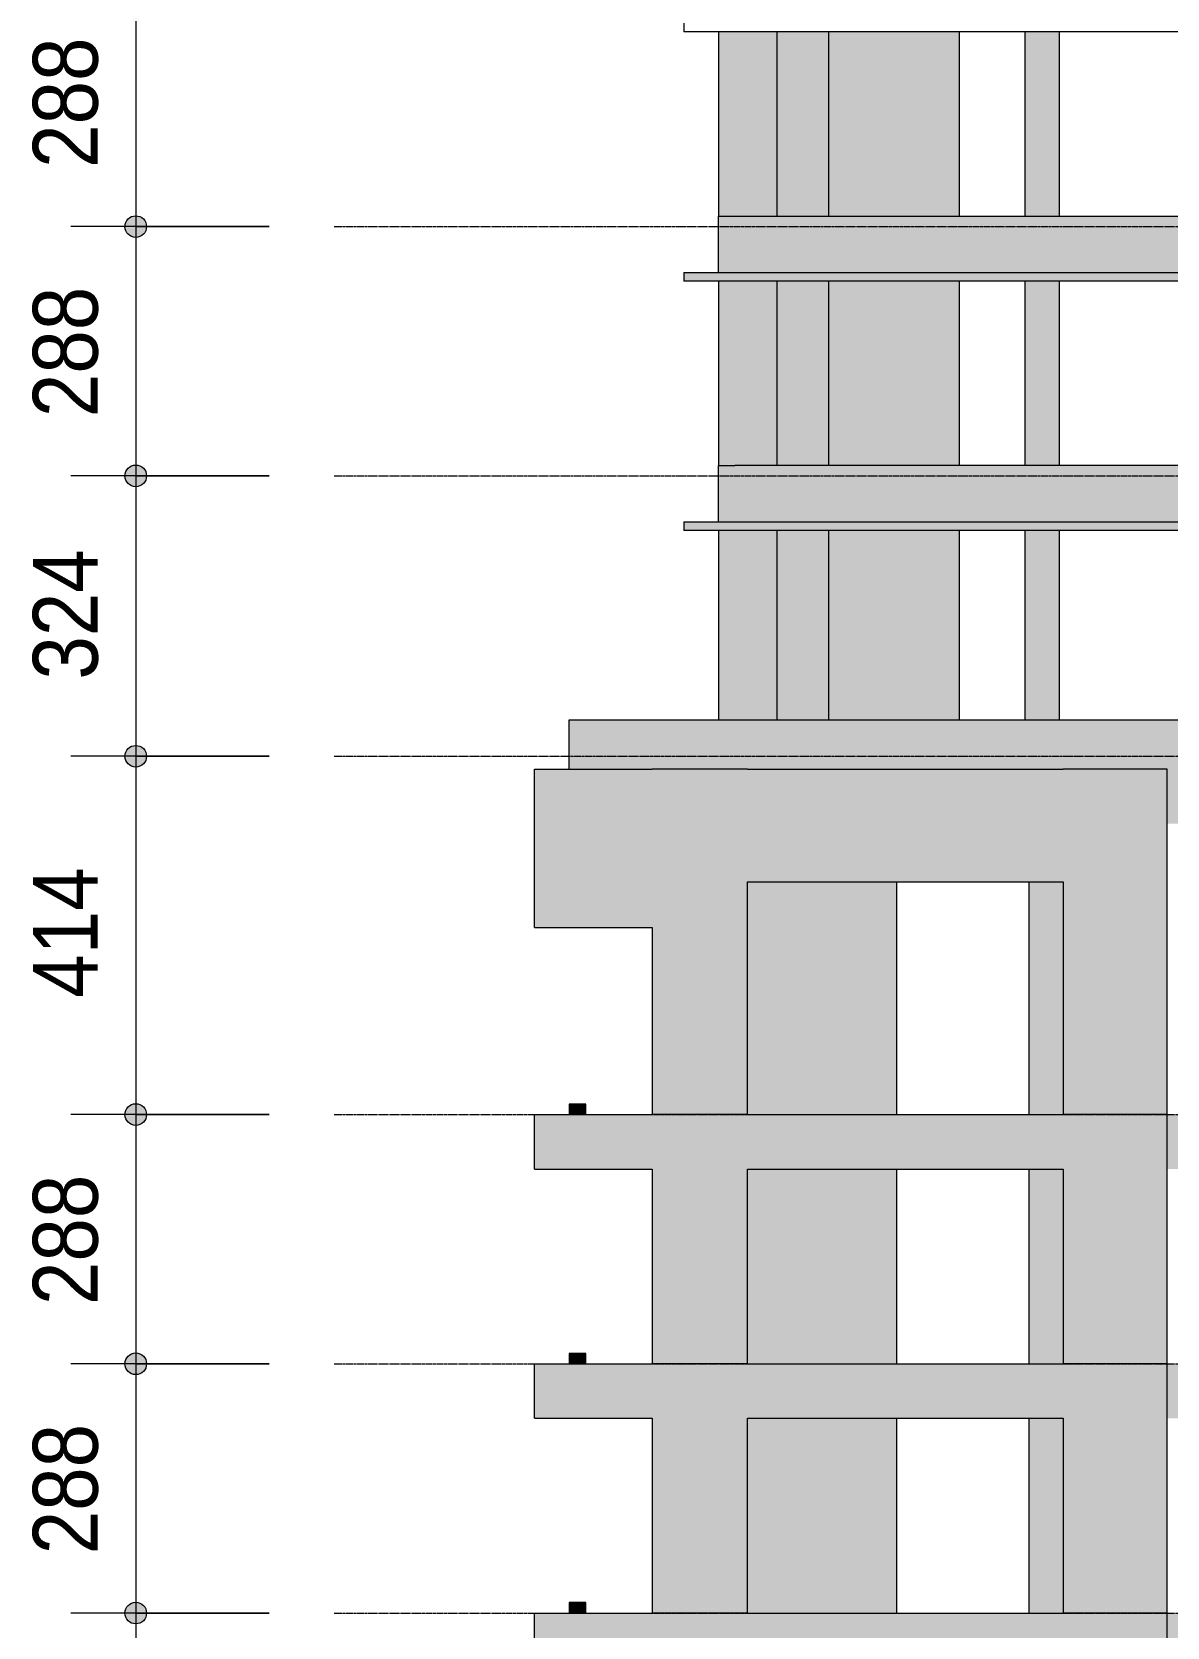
# Model space of a CAD drawing. Header units: centimetres. Extents: x -1139 to 26418, y -889 to 84390.
# Drawn here: x 11019 to 12332, y 75527 to 77370 of the extents above; entities that cross this region are included whole.
import ezdxf

# ---------------------------------------------------------------- set-up
doc = ezdxf.new("R2010")
doc.units = ezdxf.units.CM
doc.linetypes.add('Centro', pattern=[3.175, 0.635, -0.47625, 1.5875, -0.47625])
for name, color, linetype, lineweight in [('A-ANNO-DIMS', 7, 'Continuous', 9), ('A-ANNO-DIMS-500', 7, 'Continuous', 9), ('A-FLOR', 7, 'Continuous', 9), ('A-FLOR-LEVL', 7, 'Continuous', 9), ('S-BEAM', 7, 'Continuous', 9), ('S-COLS', 7, 'Continuous', 9)]:
    doc.layers.add(name, color=color, linetype=linetype, lineweight=lineweight)
doc.styles.add('Fira Sans_3', font='', dxfattribs={"width": 0.9, "height": 75})
doc.styles.get('Fira Sans_3').set_extended_font_data('Fira Sans')
doc.dimstyles.new('PED_R80_1_5mm_ACIMA_As_ESQ__R00_5', dxfattribs={"dimscale": 30.48, "dimtxt": 102.298456, "dimasz": 3.28084, "dimexe": 2.46063, "dimexo": 2.46063, "dimgap": 0.492126, "dimtad": 1, "dimdec": 1, "dimrnd": 0.5, "dimdsep": 46, "dimtxsty": 'Fira Sans_3', "dimblk1": 'DOTSMALL', "dimblk2": 'DOTSMALL', "dimsah": 1, "dimcen": 0.09, "dimdle": 4.92126, "dimazin": 0, "dimtfac": 1, "dimtdec": 4, "dimtix": 1, "dimtmove": 0, "dimatfit": 3, "dimfxl": 1, "dimtvp": 1, "dimtolj": 1, "dimtzin": 0, "dimarcsym": 2})

# ---------------------------------------------------------------- blocks, each defined once
blk = doc.blocks.new('DIMBLOCK295-CT401 - CORTE ESQ_ BARR')
at = {"layer": 'A-ANNO-DIMS-500', "true_color": 0x000032}
h = blk.add_hatch(color=178, dxfattribs=at)
edge = h.paths.add_edge_path(flags=0)
edge.add_arc((11139.5, 77433), 12.5, 0, 360)
h = blk.add_hatch(color=178, dxfattribs=at)
edge = h.paths.add_edge_path(flags=0)
edge.add_arc((11139.5, 77145), 12.5, 0, 360)
at = {"layer": 'A-ANNO-DIMS-500', "color": 178, "true_color": 0x000032}
for p, q in [((11293.8, 77433), (11064.5, 77433)), ((11139.5, 77433), (11139.5, 77145)), ((11139.5, 77433), (11293.8, 77433)), ((11293.8, 77145), (11064.5, 77145)), ((11139.5, 77145), (11293.8, 77145))]:
    blk.add_line(p, q, dxfattribs=at)
for centre in [(11139.5, 77433), (11139.5, 77145)]:
    blk.add_circle(centre, 12.5, dxfattribs=at)
at = {"layer": 'A-ANNO-DIMS-500', "color": 0, "insert": (11020.6, 77212.9), "char_height": 75, "width": 182.563, "attachment_point": 1, "rotation": 90, "line_spacing_factor": 1.049215, "style": 'Fira Sans_3'}
blk.add_mtext('288', dxfattribs=at)
blk = doc.blocks.new('_DotSmall')
at = {"color": 0, "linetype": 'ByBlock', "const_width": 0.5}
blk.add_lwpolyline([(-0.0625, 0, 1), (0.0625, 0, 1)], format="xyb", close=True, dxfattribs=at)
blk = doc.blocks.new('DIMBLOCK296-CT401 - CORTE ESQ_ BARR')
at = {"layer": 'A-ANNO-DIMS-500', "true_color": 0x000032}
h = blk.add_hatch(color=178, dxfattribs=at)
edge = h.paths.add_edge_path(flags=0)
edge.add_arc((11139.5, 77145), 12.5, 0, 360)
h = blk.add_hatch(color=178, dxfattribs=at)
edge = h.paths.add_edge_path(flags=0)
edge.add_arc((11139.5, 76857), 12.5, 0, 360)
at = {"layer": 'A-ANNO-DIMS-500', "color": 178, "true_color": 0x000032}
for p, q in [((11293.8, 77145), (11064.5, 77145)), ((11139.5, 77145), (11139.5, 76857)), ((11139.5, 77145), (11293.8, 77145)), ((11293.8, 76857), (11064.5, 76857)), ((11139.5, 76857), (11293.8, 76857))]:
    blk.add_line(p, q, dxfattribs=at)
for centre in [(11139.5, 77145), (11139.5, 76857)]:
    blk.add_circle(centre, 12.5, dxfattribs=at)
at = {"layer": 'A-ANNO-DIMS-500', "color": 0, "insert": (11020.6, 76924.9), "char_height": 75, "width": 182.563, "attachment_point": 1, "rotation": 90, "line_spacing_factor": 1.049215, "style": 'Fira Sans_3'}
blk.add_mtext('288', dxfattribs=at)
blk = doc.blocks.new('DIMBLOCK297-CT401 - CORTE ESQ_ BARR')
at = {"layer": 'A-ANNO-DIMS-500', "true_color": 0x000032}
h = blk.add_hatch(color=178, dxfattribs=at)
edge = h.paths.add_edge_path(flags=0)
edge.add_arc((11139.5, 76857), 12.5, 0, 360)
h = blk.add_hatch(color=178, dxfattribs=at)
edge = h.paths.add_edge_path(flags=0)
edge.add_arc((11139.5, 76533), 12.5, 0, 360)
at = {"layer": 'A-ANNO-DIMS-500', "color": 178, "true_color": 0x000032}
for p, q in [((11293.8, 76857), (11064.5, 76857)), ((11139.5, 76857), (11139.5, 76533)), ((11139.5, 76857), (11293.8, 76857)), ((11293.8, 76533), (11064.5, 76533)), ((11139.5, 76533), (11293.8, 76533))]:
    blk.add_line(p, q, dxfattribs=at)
for centre in [(11139.5, 76857), (11139.5, 76533)]:
    blk.add_circle(centre, 12.5, dxfattribs=at)
at = {"layer": 'A-ANNO-DIMS-500', "color": 0, "insert": (11020.6, 76621.6), "char_height": 75, "width": 176.268, "attachment_point": 1, "rotation": 90, "line_spacing_factor": 1.049215, "style": 'Fira Sans_3'}
blk.add_mtext('324', dxfattribs=at)
blk = doc.blocks.new('DIMBLOCK298-CT401 - CORTE ESQ_ BARR')
at = {"layer": 'A-ANNO-DIMS-500', "true_color": 0x000032}
h = blk.add_hatch(color=178, dxfattribs=at)
edge = h.paths.add_edge_path(flags=0)
edge.add_arc((11139.5, 76533), 12.5, 0, 360)
h = blk.add_hatch(color=178, dxfattribs=at)
edge = h.paths.add_edge_path(flags=0)
edge.add_arc((11139.5, 76119), 12.5, 0, 360)
at = {"layer": 'A-ANNO-DIMS-500', "color": 178, "true_color": 0x000032}
for p, q in [((11293.8, 76533), (11064.5, 76533)), ((11139.5, 76533), (11139.5, 76119)), ((11139.5, 76533), (11293.8, 76533)), ((11293.8, 76119), (11064.5, 76119)), ((11139.5, 76119), (11293.8, 76119))]:
    blk.add_line(p, q, dxfattribs=at)
for centre in [(11139.5, 76533), (11139.5, 76119)]:
    blk.add_circle(centre, 12.5, dxfattribs=at)
at = {"layer": 'A-ANNO-DIMS-500', "color": 0, "insert": (11020.6, 76253.9), "char_height": 75, "width": 173.12, "attachment_point": 1, "rotation": 90, "line_spacing_factor": 1.049215, "style": 'Fira Sans_3'}
blk.add_mtext('414', dxfattribs=at)
blk = doc.blocks.new('DIMBLOCK299-CT401 - CORTE ESQ_ BARR')
at = {"layer": 'A-ANNO-DIMS-500', "true_color": 0x000032}
h = blk.add_hatch(color=178, dxfattribs=at)
edge = h.paths.add_edge_path(flags=0)
edge.add_arc((11139.5, 76119), 12.5, 0, 360)
h = blk.add_hatch(color=178, dxfattribs=at)
edge = h.paths.add_edge_path(flags=0)
edge.add_arc((11139.5, 75831), 12.5, 0, 360)
at = {"layer": 'A-ANNO-DIMS-500', "color": 178, "true_color": 0x000032}
for p, q in [((11293.8, 76119), (11064.5, 76119)), ((11139.5, 76119), (11139.5, 75831)), ((11139.5, 76119), (11293.8, 76119)), ((11293.8, 75831), (11064.5, 75831)), ((11139.5, 75831), (11293.8, 75831))]:
    blk.add_line(p, q, dxfattribs=at)
for centre in [(11139.5, 76119), (11139.5, 75831)]:
    blk.add_circle(centre, 12.5, dxfattribs=at)
at = {"layer": 'A-ANNO-DIMS-500', "color": 0, "insert": (11020.6, 75898.9), "char_height": 75, "width": 182.563, "attachment_point": 1, "rotation": 90, "line_spacing_factor": 1.049215, "style": 'Fira Sans_3'}
blk.add_mtext('288', dxfattribs=at)
blk = doc.blocks.new('DIMBLOCK300-CT401 - CORTE ESQ_ BARR')
at = {"layer": 'A-ANNO-DIMS-500', "true_color": 0x000032}
h = blk.add_hatch(color=178, dxfattribs=at)
edge = h.paths.add_edge_path(flags=0)
edge.add_arc((11139.5, 75831), 12.5, 0, 360)
h = blk.add_hatch(color=178, dxfattribs=at)
edge = h.paths.add_edge_path(flags=0)
edge.add_arc((11139.5, 75543), 12.5, 0, 360)
at = {"layer": 'A-ANNO-DIMS-500', "color": 178, "true_color": 0x000032}
for p, q in [((11293.8, 75831), (11064.5, 75831)), ((11139.5, 75831), (11139.5, 75543)), ((11139.5, 75831), (11293.8, 75831)), ((11293.8, 75543), (11064.5, 75543)), ((11139.5, 75543), (11293.8, 75543))]:
    blk.add_line(p, q, dxfattribs=at)
for centre in [(11139.5, 75831), (11139.5, 75543)]:
    blk.add_circle(centre, 12.5, dxfattribs=at)
at = {"layer": 'A-ANNO-DIMS-500', "color": 0, "insert": (11020.6, 75610.9), "char_height": 75, "width": 182.563, "attachment_point": 1, "rotation": 90, "line_spacing_factor": 1.049215, "style": 'Fira Sans_3'}
blk.add_mtext('288', dxfattribs=at)
blk = doc.blocks.new('DIMBLOCK301-CT401 - CORTE ESQ_ BARR')
at = {"layer": 'A-ANNO-DIMS-500', "true_color": 0x000032}
h = blk.add_hatch(color=178, dxfattribs=at)
edge = h.paths.add_edge_path(flags=0)
edge.add_arc((11139.5, 75543), 12.5, 0, 360)
h = blk.add_hatch(color=178, dxfattribs=at)
edge = h.paths.add_edge_path(flags=0)
edge.add_arc((11139.5, 75255), 12.5, 0, 360)
at = {"layer": 'A-ANNO-DIMS-500', "color": 178, "true_color": 0x000032}
for p, q in [((11293.8, 75543), (11064.5, 75543)), ((11139.5, 75543), (11139.5, 75255)), ((11139.5, 75543), (11293.8, 75543)), ((11293.8, 75255), (11064.5, 75255)), ((11139.5, 75255), (11293.8, 75255))]:
    blk.add_line(p, q, dxfattribs=at)
for centre in [(11139.5, 75543), (11139.5, 75255)]:
    blk.add_circle(centre, 12.5, dxfattribs=at)
at = {"layer": 'A-ANNO-DIMS-500', "color": 0, "insert": (11020.6, 75322.9), "char_height": 75, "width": 182.563, "attachment_point": 1, "rotation": 90, "line_spacing_factor": 1.049215, "style": 'Fira Sans_3'}
blk.add_mtext('288', dxfattribs=at)

msp = doc.modelspace()

# ---------------------------------------------------------------- hatches: boundary and pattern name
at = {"layer": 'A-FLOR', "true_color": 0xc0c0c0}
for points in [[(11773.05, 77082), (12678.05, 77082), (12677.55, 77092), (11773.05, 77092)], [(12171.55, 76794), (12678.05, 76794), (12677.55, 76804), (11773.05, 76804), (11773.05, 76794), (12122.53, 76794)]]:
    msp.add_hatch(color=9, dxfattribs=at).paths.add_polyline_path(points, flags=0)
at = {"layer": 'S-BEAM', "true_color": 0xc0c0c0}
for points in [[(11832.05, 77092), (11832.05, 77157), (11813.05, 77157), (11813.05, 77092)], [(11840.25, 77092), (12503.05, 77092), (12503.05, 77157), (11832.05, 77157), (11832.05, 77092)], [(11832.05, 76804), (11832.05, 76869), (11813.05, 76869), (11813.05, 76804)], [(11659.55, 76518), (11659.55, 76575), (11640.55, 76575), (11640.55, 76518)], [(12485.55, 76455), (12485.55, 76518), (12504.55, 76518), (12504.55, 76575), (11659.55, 76575), (11659.55, 76518), (12331.55, 76518), (12331.55, 76455)], [(11736.55, 76335), (11736.55, 76518), (11600.55, 76518), (11600.55, 76335), (11678.76, 76335)], [(12211.55, 76388), (12211.55, 76518), (11846.55, 76518), (11846.55, 76388), (12122.53, 76388)], [(11640.55, 76119), (11659.55, 76119), (11659.55, 76131), (11640.55, 76131)], [(11600.55, 76056), (11736.55, 76056), (11736.55, 76119), (11600.55, 76119), (11600.55, 76101.52)], [(12211.55, 76056), (12211.55, 76119), (11846.55, 76119), (11846.55, 76056), (12171.55, 76056)], [(12485.55, 76056), (12485.55, 76119), (12331.55, 76119), (12331.55, 76056)], [(11640.55, 75831), (11659.55, 75831), (11659.55, 75843), (11640.55, 75843)], [(11600.55, 75768), (11736.55, 75768), (11736.55, 75831), (11600.55, 75831)], [(11846.55, 75768), (12211.55, 75768), (12211.55, 75831), (11846.55, 75831)], [(12485.55, 75768), (12485.55, 75831), (12331.55, 75831), (12331.55, 75768), (12376.35, 75768)], [(11640.55, 75543.01), (11659.55, 75543.01), (11659.55, 75555.01), (11640.55, 75555.01)], [(11600.55, 75480.01), (11736.55, 75480.01), (11736.55, 75543.01), (11600.55, 75543.01)], [(12171.55, 75480.01), (12211.55, 75480.01), (12211.55, 75543.01), (11846.55, 75543.01), (11846.55, 75480.01), (12122.53, 75480.01)], [(12485.55, 75480.01), (12485.55, 75543.01), (12331.55, 75543.01), (12331.55, 75480.01), (12376.35, 75480.01)]]:
    msp.add_hatch(color=9, dxfattribs=at).paths.add_polyline_path(points, flags=0)
h = msp.add_hatch(color=9, dxfattribs=at)
h.paths.add_polyline_path([(11832.05, 76804), (12503.05, 76804), (12503.05, 76869), (11832.05, 76869), (11832.05, 76836.8)], flags=0)
h.paths.add_polyline_path([(12468.96, 76821), (12437.96, 76821), (12437.96, 76842), (12468.96, 76842), (12468.96, 76821.87)], flags=0)
at = {"layer": 'S-COLS', "true_color": 0xc0c0c0}
h = msp.add_hatch(color=9, dxfattribs=at)
h.paths.add_polyline_path([(11813.05, 77157), (11880.55, 77157), (11880.55, 77370), (11813.05, 77370), (11813.05, 77204.44)], flags=0)
h.paths.add_polyline_path([(12076.69, 77157), (12091.55, 77157), (12091.55, 77370), (11940.55, 77370), (11940.55, 77157)], flags=0)
for points in [[(11880.55, 77157), (11910.55, 77157), (11910.55, 77370), (11880.64, 77370), (11880.57, 77204.44)], [(11931.76, 77157), (11940.55, 77157), (11939.97, 77370), (11910.55, 77370), (11910.55, 77157), (11931.49, 77157)], [(12167.05, 77157), (12207.05, 77157), (12207.05, 77370), (12167.05, 77370), (12167.05, 77204.44)], [(11880.55, 76869), (11910.55, 76869), (11910.55, 77082), (11880.64, 77082), (11880.62, 77020.62)], [(11931.49, 76869), (11940.55, 76869), (11939.97, 77082), (11910.55, 77082), (11910.55, 76869), (11927.21, 76869)], [(12170, 76869), (12207.05, 76869), (12207.05, 77082), (12167.05, 77082), (12167.05, 76869)], [(11880.55, 76575), (11910.55, 76575), (11910.55, 76794), (11880.55, 76794), (11880.55, 76652.98)], [(11931, 76575), (11940.55, 76575), (11939.97, 76794), (11910.55, 76794), (11910.55, 76575), (11927.21, 76575)], [(12167.05, 76575), (12207.05, 76575), (12207.05, 76794), (12167.05, 76794)], [(11846.55, 76119), (11846.55, 76518), (11736.55, 76518), (11736.55, 76119), (11746.15, 76119)], [(12331.55, 76119), (12331.55, 76518), (12211.55, 76518), (12211.55, 76119)], [(12019.05, 76119), (12019.05, 76388), (11846.55, 76388), (11846.55, 76119)], [(12211.55, 76119), (12211.55, 76388), (12171.55, 76388), (12171.55, 76119), (12177.95, 76119)], [(11846.55, 75831), (11846.55, 76119), (11736.55, 76119), (11736.55, 75831), (11746.15, 75831)], [(12331.55, 75831), (12331.55, 76119), (12211.55, 76119), (12211.55, 75831)], [(12019.05, 75831), (12019.05, 76056), (11846.55, 76056), (11846.55, 75831)], [(12211.55, 75831), (12211.55, 76056), (12171.55, 76056), (12171.55, 75831)], [(11746.15, 75543.01), (11846.55, 75543.01), (11846.55, 75831), (11736.55, 75831), (11736.55, 75543.01)], [(12331.55, 75543.01), (12331.55, 75831), (12211.55, 75831), (12211.55, 75543.01)], [(11846.55, 75543.01), (12019.05, 75543.01), (12019.05, 75768), (11846.55, 75768), (11846.55, 75680.39)], [(12171.55, 75543.01), (12211.55, 75543.01), (12211.55, 75768), (12171.55, 75768), (12171.55, 75733.88)], [(11746.15, 75255.01), (11846.55, 75255.01), (11846.55, 75543.01), (11736.55, 75543.01), (11736.55, 75255.01)], [(12211.55, 75255.01), (12331.55, 75255.01), (12331.55, 75543.01), (12211.55, 75543.01), (12211.55, 75366.24)]]:
    msp.add_hatch(color=9, dxfattribs=at).paths.add_polyline_path(points, flags=0)
h = msp.add_hatch(color=9, dxfattribs=at)
h.paths.add_polyline_path([(11813.05, 76869), (11880.55, 76869), (11880.55, 77082), (11813.05, 77082), (11813.05, 77020.62)], flags=0)
h.paths.add_polyline_path([(12091.55, 76869), (12091.55, 77082), (11940.55, 77082), (11940.55, 76869), (12076.69, 76869)], flags=0)
h = msp.add_hatch(color=9, dxfattribs=at)
h.paths.add_polyline_path([(11813.05, 76575), (11880.55, 76575), (11880.55, 76794), (11813.05, 76794), (11813.05, 76652.98)], flags=0)
h.paths.add_polyline_path([(12091.55, 76575), (12091.55, 76794), (11940.55, 76794), (11940.55, 76575), (12034.03, 76575)], flags=0)

# ---------------------------------------------------------------- linework, layer by layer
at = {"layer": 'A-FLOR'}
for p, q in [((11773.05, 77380), (11773.05, 77370)), ((12678.05, 77370), (11773.05, 77370)), ((11773.05, 77092), (12678.05, 77092)), ((11773.05, 77092), (11773.05, 77082)), ((12678.05, 77082), (11773.05, 77082)), ((11773.05, 76804), (12678.05, 76804)), ((11773.05, 76804), (11773.05, 76794)), ((12678.05, 76794), (11773.05, 76794))]:
    msp.add_line(p, q, dxfattribs=at)
at = {"layer": 'A-FLOR-LEVL', "linetype": 'Centro'}
for p, q in [((11368.8, 77145), (15167.39, 77145)), ((11368.8, 76857), (15167.39, 76857)), ((11368.8, 76533), (15167.39, 76533)), ((11368.8, 76119), (15167.39, 76119)), ((11368.8, 75831), (15167.39, 75831)), ((11368.8, 75543.01), (15167.39, 75543.01))]:
    msp.add_line(p, q, dxfattribs=at)
at = {"layer": 'S-BEAM'}
for p, q in [((11813.05, 77157), (11832.05, 77157)), ((11813.05, 77092), (11813.05, 77157)), ((11832.05, 77157), (12503.05, 77157)), ((11813.05, 76869), (11832.05, 76869)), ((11813.05, 76804), (11813.05, 76869)), ((12503.05, 76869), (11832.05, 76869)), ((11640.55, 76575), (11659.55, 76575)), ((11640.55, 76518), (11640.55, 76575)), ((11659.55, 76575), (12504.55, 76575)), ((11600.55, 76335), (11600.55, 76518)), ((11600.55, 76518), (11736.55, 76518)), ((11846.55, 76518), (12211.55, 76518)), ((11846.55, 76388), (12211.55, 76388)), ((11600.55, 76335), (11736.55, 76335)), ((11659.55, 76131), (11640.55, 76131)), ((11640.55, 76131), (11640.55, 76119)), ((11659.55, 76119), (11659.55, 76131)), ((11600.55, 76056), (11600.55, 76119)), ((11600.55, 76119), (11736.55, 76119)), ((11846.55, 76119), (12211.55, 76119)), ((11600.55, 76056), (11736.55, 76056)), ((11846.55, 76056), (12211.55, 76056)), ((11659.55, 75843), (11640.55, 75843)), ((11640.55, 75843), (11640.55, 75831)), ((11659.55, 75831), (11659.55, 75843)), ((11600.55, 75768), (11600.55, 75831)), ((11600.55, 75831), (11736.55, 75831)), ((11846.55, 75831), (12211.55, 75831)), ((11600.55, 75768), (11736.55, 75768)), ((11846.55, 75768), (12211.55, 75768)), ((11659.55, 75555.01), (11640.55, 75555.01)), ((11640.55, 75555.01), (11640.55, 75543.01)), ((11659.55, 75543.01), (11659.55, 75555.01)), ((11600.55, 75480.01), (11600.55, 75543.01)), ((11600.55, 75543.01), (11736.55, 75543.01)), ((11846.55, 75543.01), (12211.55, 75543.01))]:
    msp.add_line(p, q, dxfattribs=at)
at = {"layer": 'S-COLS'}
for p, q in [((11813.05, 77370), (11813.05, 77157)), ((11880.55, 77370), (11880.55, 77157)), ((11940.55, 77157), (11940.55, 77370)), ((12091.55, 77157), (12091.55, 77370)), ((12167.05, 77370), (12167.05, 77157)), ((12207.05, 77157), (12207.05, 77370)), ((11813.05, 77082), (11813.05, 76869)), ((11880.55, 77082), (11880.55, 76869)), ((11940.55, 76869), (11940.55, 77082)), ((12091.55, 76869), (12091.55, 77082)), ((12167.05, 77082), (12167.05, 76869)), ((12207.05, 76869), (12207.05, 77082)), ((11813.05, 76794), (11813.05, 76575)), ((11880.55, 76794), (11880.55, 76575)), ((11940.55, 76575), (11940.55, 76794)), ((12091.55, 76575), (12091.55, 76794)), ((12167.05, 76794), (12167.05, 76575)), ((12207.05, 76575), (12207.05, 76794)), ((11846.55, 76518), (11736.55, 76518)), ((12331.55, 76518), (12211.55, 76518)), ((12331.55, 76119), (12331.55, 76518)), ((11846.55, 76119), (11846.55, 76388)), ((12019.05, 76119), (12019.05, 76388)), ((12171.55, 76388), (12171.55, 76119)), ((12211.55, 76388), (12211.55, 76119)), ((11736.55, 76335), (11736.55, 76119)), ((11846.55, 76119), (11736.55, 76119)), ((11846.55, 76119), (11736.55, 76119)), ((12331.55, 76119), (12211.55, 76119)), ((12331.55, 76119), (12211.55, 76119)), ((12331.55, 75831), (12331.55, 76119)), ((11736.55, 76056), (11736.55, 75831)), ((11846.55, 75831), (11846.55, 76056)), ((12019.05, 75831), (12019.05, 76056)), ((12171.55, 76056), (12171.55, 75831)), ((12211.55, 76056), (12211.55, 75831)), ((11846.55, 75831), (11736.55, 75831)), ((11846.55, 75831), (11736.55, 75831)), ((12331.55, 75831), (12211.55, 75831)), ((12331.55, 75831), (12211.55, 75831)), ((12331.55, 75543.01), (12331.55, 75831)), ((11736.55, 75768), (11736.55, 75543.01)), ((11846.55, 75543.01), (11846.55, 75768)), ((12019.05, 75543.01), (12019.05, 75768)), ((12171.55, 75768), (12171.55, 75543.01)), ((12211.55, 75768), (12211.55, 75543.01)), ((11846.55, 75543.01), (11736.55, 75543.01)), ((11846.55, 75543.01), (11736.55, 75543.01)), ((12331.55, 75543.01), (12211.55, 75543.01)), ((12331.55, 75543.01), (12211.55, 75543.01)), ((12331.55, 75255.01), (12331.55, 75543.01))]:
    msp.add_line(p, q, dxfattribs=at)

# ---------------------------------------------------------------- dimensions: what is measured, and where the dimension line sits
at = {"layer": 'A-ANNO-DIMS', "color": 178, "true_color": 0x000032}
for base, p1, p2, override, picture, middle in [((11139.46, 77145), (11368.8, 77433), (11368.8, 77145), {"dimpost": '<>', "dimfxl": 288}, 'DIMBLOCK295-CT401 - CORTE ESQ_ BARR', (11086.31, 77289)), ((11139.46, 76857), (11368.8, 77145), (11368.8, 76857), {"dimpost": '<>', "dimfxl": 288}, 'DIMBLOCK296-CT401 - CORTE ESQ_ BARR', (11086.31, 77001)), ((11139.46, 76533), (11368.8, 76857), (11368.8, 76533), {"dimpost": '<>', "dimfxl": 323.998}, 'DIMBLOCK297-CT401 - CORTE ESQ_ BARR', (11086.31, 76695)), ((11139.46, 76119), (11368.8, 76533), (11368.8, 76119), {"dimpost": '<>', "dimfxl": 414.002}, 'DIMBLOCK298-CT401 - CORTE ESQ_ BARR', (11086.96, 76326)), ((11139.46, 75831), (11368.8, 76119), (11368.8, 75831), {"dimpost": '<>', "dimfxl": 288}, 'DIMBLOCK299-CT401 - CORTE ESQ_ BARR', (11086.31, 75975)), ((11139.46, 75543.01), (11368.8, 75831), (11368.8, 75543.01), {"dimpost": '<>', "dimfxl": 287.995}, 'DIMBLOCK300-CT401 - CORTE ESQ_ BARR', (11086.31, 75687)), ((11139.46, 75255.01), (11368.8, 75543.01), (11368.8, 75255.01), {"dimpost": '<>', "dimfxl": 288}, 'DIMBLOCK301-CT401 - CORTE ESQ_ BARR', (11086.31, 75399.01))]:
    dim = msp.add_linear_dim(base=base, p1=p1, p2=p2, angle=90, dimstyle='PED_R80_1_5mm_ACIMA_As_ESQ__R00_5', override=override, dxfattribs=at)
    dim.commit()
    dim.dimension.update_dxf_attribs({"geometry": picture, "text_midpoint": middle})

doc.saveas('drawing.dxf')
